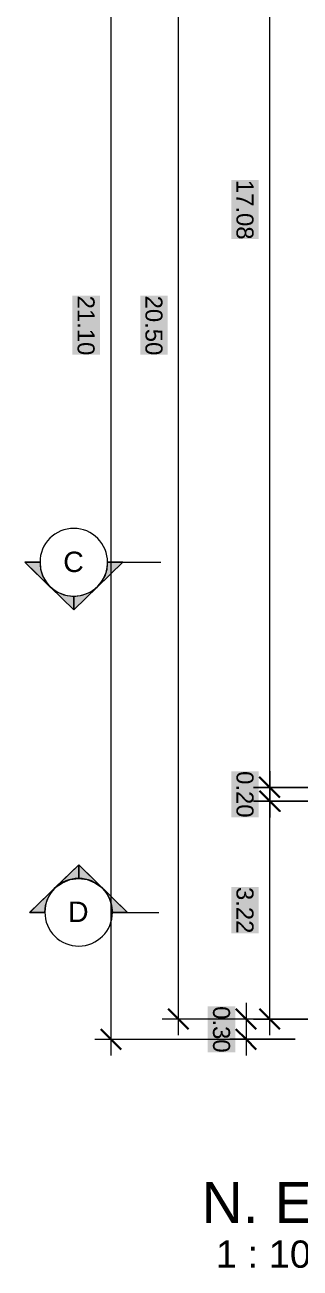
# Model space of a CAD drawing. Extents: x -187 to 52, y -9 to 65.
# Drawn here: x -180.35 to -176.28, y 25.8 to 44.15 of the extents above; entities that cross this region are included whole.
import ezdxf

# ---------------------------------------------------------------- set-up
doc = ezdxf.new("R2010")
doc.units = 0
doc.header["$MEASUREMENT"] = 0
doc.layers.add('PDF4_Geometría', color=7, linetype='Continuous')
doc.layers.add('PDF4_Texto', color=7, linetype='Continuous')
doc.layers.add('PDF4_Rellenos sólidos', color=7, linetype='Continuous', true_color=0xffffff)
doc.styles.add('PDF Arial', font='arial.ttf')

msp = doc.modelspace()

# ---------------------------------------------------------------- hatches: boundary and pattern name
at = {"layer": 'PDF4_Rellenos sólidos', "transparency": 33554559}
for points in [[(-177.302, 41.858), (-177.302, 40.987), (-176.896, 40.987), (-176.896, 41.858)], [(-179.649, 40.15), (-179.649, 39.278), (-179.243, 39.278), (-179.243, 40.15)], [(-178.647, 40.15), (-178.647, 39.278), (-178.241, 39.278), (-178.241, 40.15)], [(-177.302, 33.133), (-177.302, 32.453), (-176.896, 32.453), (-176.896, 33.133)], [(-177.302, 31.425), (-177.302, 30.744), (-176.896, 30.744), (-176.896, 31.425)], [(-177.649, 29.666), (-177.649, 28.985), (-177.243, 28.985), (-177.243, 29.666)]]:
    msp.add_hatch(color=256, dxfattribs=at).paths.add_polyline_path(points)
h = msp.add_hatch(color=7, dxfattribs=at)
h.paths.add_polyline_path([(-180.123, 36.166), (-180.123, 36.216), (-180.343, 36.216), (-180.165, 36.039), (-180.157, 36.035), (-179.987, 35.865), (-179.987, 35.874), (-180, 35.887), (-180.004, 35.887), (-180.004, 35.895), (-180.017, 35.908), (-180.021, 35.908), (-180.021, 35.916), (-180.034, 35.929), (-180.038, 35.929), (-180.038, 35.937), (-180.042, 35.937), (-180.042, 35.946), (-180.047, 35.946), (-180.047, 35.954), (-180.051, 35.959), (-180.055, 35.959), (-180.055, 35.967), (-180.059, 35.967), (-180.059, 35.975), (-180.064, 35.975), (-180.064, 35.984), (-180.068, 35.988), (-180.072, 35.988), (-180.072, 35.997), (-180.076, 35.997), (-180.076, 36.005), (-180.08, 36.005), (-180.08, 36.013), (-180.085, 36.018), (-180.089, 36.018), (-180.089, 36.035), (-180.093, 36.035), (-180.093, 36.047), (-180.097, 36.047), (-180.097, 36.06), (-180.102, 36.06), (-180.102, 36.077), (-180.106, 36.077), (-180.106, 36.09), (-180.11, 36.09), (-180.11, 36.102), (-180.114, 36.102), (-180.114, 36.115), (-180.119, 36.115), (-180.119, 36.166)])
h.paths.add_polyline_path([(-179.979, 35.857), (-179.975, 35.853), (-179.975, 35.857)])
h.paths.add_polyline_path([(-179.983, 35.861), (-179.979, 35.857), (-179.979, 35.861)])
h.paths.add_polyline_path([(-179.987, 35.865), (-179.983, 35.861), (-179.983, 35.865)])
h = msp.add_hatch(color=7, dxfattribs=at)
h.paths.add_polyline_path([(-179.268, 35.87), (-179.264, 35.865), (-179.264, 35.87)])
h.paths.add_polyline_path([(-179.273, 35.865), (-179.268, 35.861), (-179.268, 35.865)])
h.paths.add_polyline_path([(-179.277, 35.853), (-179.277, 35.857), (-179.281, 35.857)])
h.paths.add_polyline_path([(-179.277, 35.861), (-179.273, 35.857), (-179.273, 35.861)])
h.paths.add_polyline_path([(-179.26, 35.874), (-179.264, 35.874), (-179.26, 35.87)])
h.paths.add_polyline_path([(-179.129, 36.216), (-179.133, 36.17), (-179.137, 36.119), (-179.142, 36.102), (-179.15, 36.077), (-179.154, 36.06), (-179.167, 36.022), (-179.18, 35.997), (-179.184, 35.992), (-179.197, 35.967), (-179.201, 35.963), (-179.214, 35.937), (-179.218, 35.933), (-179.222, 35.925), (-179.239, 35.908), (-179.243, 35.899), (-179.26, 35.882), (-179.26, 35.874), (-179.159, 35.975), (-179.15, 35.98), (-179.032, 36.098), (-179.023, 36.102), (-178.909, 36.216)])
h = msp.add_hatch(color=7, dxfattribs=at)
h.paths.add_polyline_path([(-179.949, 35.836), (-179.949, 35.84), (-179.954, 35.84)])
h.paths.add_polyline_path([(-179.628, 35.717), (-179.717, 35.73), (-179.751, 35.734), (-179.759, 35.739), (-179.772, 35.743), (-179.78, 35.747), (-179.793, 35.751), (-179.801, 35.756), (-179.814, 35.76), (-179.822, 35.764), (-179.835, 35.768), (-179.844, 35.772), (-179.869, 35.781), (-179.877, 35.789), (-179.886, 35.794), (-179.89, 35.798), (-179.899, 35.802), (-179.907, 35.81), (-179.916, 35.815), (-179.92, 35.819), (-179.928, 35.823), (-179.937, 35.832), (-179.945, 35.832), (-179.801, 35.688), (-179.793, 35.684), (-179.628, 35.519)])
h.paths.add_polyline_path([(-179.949, 35.836), (-179.945, 35.832), (-179.945, 35.836)])
h = msp.add_hatch(color=7, dxfattribs=at)
h.paths.add_polyline_path([(-179.307, 35.836), (-179.302, 35.832), (-179.302, 35.836)])
h.paths.add_polyline_path([(-179.302, 35.84), (-179.298, 35.836), (-179.298, 35.84)])
h.paths.add_polyline_path([(-179.594, 35.722), (-179.628, 35.717), (-179.628, 35.519), (-179.619, 35.523), (-179.459, 35.684), (-179.45, 35.688), (-179.307, 35.832), (-179.315, 35.832), (-179.323, 35.823), (-179.332, 35.819), (-179.336, 35.815), (-179.345, 35.81), (-179.353, 35.802), (-179.362, 35.798), (-179.366, 35.794), (-179.374, 35.789), (-179.378, 35.785), (-179.395, 35.777), (-179.408, 35.772), (-179.416, 35.768), (-179.429, 35.764), (-179.438, 35.76), (-179.45, 35.756), (-179.459, 35.751), (-179.471, 35.747), (-179.48, 35.743), (-179.505, 35.734)])
h = msp.add_hatch(color=7, dxfattribs=at)
h.paths.add_polyline_path([(-179.882, 31.438), (-179.877, 31.433), (-179.877, 31.438)])
h.paths.add_polyline_path([(-179.586, 31.552), (-179.556, 31.552), (-179.556, 31.751), (-179.56, 31.751), (-179.666, 31.645), (-179.674, 31.641), (-179.78, 31.535), (-179.789, 31.531), (-179.877, 31.442), (-179.869, 31.438), (-179.869, 31.442), (-179.865, 31.446), (-179.856, 31.45), (-179.852, 31.455), (-179.844, 31.459), (-179.839, 31.463), (-179.831, 31.467), (-179.827, 31.471), (-179.818, 31.476), (-179.814, 31.48), (-179.806, 31.484), (-179.797, 31.493), (-179.784, 31.497), (-179.776, 31.501), (-179.763, 31.505), (-179.755, 31.51), (-179.742, 31.514), (-179.734, 31.518), (-179.721, 31.522), (-179.713, 31.526), (-179.7, 31.531), (-179.683, 31.539), (-179.649, 31.543), (-179.619, 31.548)])
h.paths.add_polyline_path([(-179.882, 31.429), (-179.882, 31.433), (-179.886, 31.433)])
h = msp.add_hatch(color=7, dxfattribs=at)
h.paths.add_polyline_path([(-179.387, 31.59), (-179.548, 31.751), (-179.556, 31.751), (-179.556, 31.552), (-179.522, 31.552), (-179.433, 31.539), (-179.408, 31.531), (-179.4, 31.526), (-179.387, 31.522), (-179.378, 31.518), (-179.366, 31.514), (-179.357, 31.51), (-179.345, 31.505), (-179.336, 31.501), (-179.323, 31.497), (-179.307, 31.488), (-179.302, 31.484), (-179.294, 31.48), (-179.29, 31.476), (-179.281, 31.471), (-179.273, 31.463), (-179.264, 31.459), (-179.26, 31.455), (-179.252, 31.45), (-179.243, 31.442), (-179.235, 31.438), (-179.235, 31.442), (-179.378, 31.586)])
h.paths.add_polyline_path([(-179.23, 31.433), (-179.226, 31.429), (-179.226, 31.433)])
h.paths.add_polyline_path([(-179.235, 31.438), (-179.23, 31.433), (-179.23, 31.438)])
h = msp.add_hatch(color=7, dxfattribs=at)
h.paths.add_polyline_path([(-179.916, 31.408), (-179.911, 31.404), (-179.911, 31.408)])
h.paths.add_polyline_path([(-179.907, 31.416), (-179.903, 31.412), (-179.903, 31.416)])
h.paths.add_polyline_path([(-179.911, 31.412), (-179.907, 31.408), (-179.907, 31.412)])
h.paths.add_polyline_path([(-180.279, 31.053), (-180.055, 31.049), (-180.055, 31.053), (-180.047, 31.154), (-180.034, 31.192), (-180.03, 31.209), (-180.021, 31.235), (-180.017, 31.252), (-180.013, 31.256), (-180, 31.281), (-179.996, 31.285), (-179.983, 31.311), (-179.979, 31.315), (-179.966, 31.34), (-179.954, 31.353), (-179.949, 31.361), (-179.937, 31.374), (-179.932, 31.383), (-179.92, 31.395), (-179.916, 31.404), (-179.92, 31.404), (-180.085, 31.239), (-180.093, 31.235), (-180.271, 31.057)])
h = msp.add_hatch(color=7, dxfattribs=at)
h.paths.add_polyline_path([(-179.205, 31.412), (-179.205, 31.416), (-179.209, 31.416)])
h.paths.add_polyline_path([(-179.188, 31.395), (-179.188, 31.4), (-179.192, 31.4)])
h.paths.add_polyline_path([(-179.192, 31.4), (-179.192, 31.404), (-179.197, 31.404)])
h.paths.add_polyline_path([(-179.197, 31.404), (-179.197, 31.408), (-179.201, 31.408)])
h.paths.add_polyline_path([(-179.201, 31.408), (-179.201, 31.412), (-179.205, 31.412)])
h.paths.add_polyline_path([(-178.837, 31.053), (-179.019, 31.235), (-179.027, 31.239), (-179.184, 31.395), (-179.188, 31.395), (-179.188, 31.387), (-179.184, 31.387), (-179.167, 31.37), (-179.167, 31.361), (-179.163, 31.361), (-179.146, 31.345), (-179.146, 31.336), (-179.142, 31.336), (-179.137, 31.332), (-179.137, 31.323), (-179.133, 31.323), (-179.133, 31.315), (-179.129, 31.315), (-179.129, 31.307), (-179.125, 31.307), (-179.125, 31.298), (-179.12, 31.298), (-179.12, 31.29), (-179.116, 31.29), (-179.116, 31.281), (-179.112, 31.281), (-179.112, 31.273), (-179.108, 31.273), (-179.108, 31.264), (-179.104, 31.264), (-179.104, 31.256), (-179.099, 31.256), (-179.099, 31.247), (-179.095, 31.247), (-179.095, 31.235), (-179.091, 31.235), (-179.091, 31.222), (-179.087, 31.222), (-179.087, 31.209), (-179.082, 31.209), (-179.082, 31.192), (-179.078, 31.192), (-179.078, 31.18), (-179.074, 31.18), (-179.074, 31.167), (-179.07, 31.167), (-179.07, 31.15), (-179.065, 31.15), (-179.065, 31.116), (-179.061, 31.116), (-179.061, 31.082), (-179.057, 31.082), (-179.057, 31.049)])

# ---------------------------------------------------------------- linework, layer by layer
at = {"layer": 'PDF4_Geometría', "lineweight": 9}
for points in [[(-179.082, 50.494), (-179.082, 28.938)], [(-178.08, 29.238), (-178.08, 50.194)], [(-176.735, 32.656), (-176.735, 50.194)], [(-176.735, 33.133), (-176.735, 32.453)], [(-176.735, 29.238), (-176.735, 32.935)], [(-180.055, 31.049), (-180.283, 31.049), (-179.556, 31.751), (-178.833, 31.049), (-179.057, 31.049), (-178.372, 31.049)], [(-177.082, 29.716), (-177.082, 28.938)], [(-176.972, 29.475), (-176.735, 29.475), (-176.059, 29.475), (-178.08, 29.475), (-178.321, 29.475)], [(-176.059, 29.475), (-177.082, 29.475), (-177.323, 29.475)], [(-179.319, 29.179), (-179.082, 29.179), (-176.359, 29.179), (-177.082, 29.179), (-177.323, 29.179)]]:
    msp.add_lwpolyline(points, dxfattribs=at)
msp.add_lwpolyline([(-180.127, 36.216, 0.416317), (-179.628, 35.717, 0.413136), (-179.129, 36.216, 0.416317), (-179.628, 36.716, 0.419492), (-180.127, 36.216), (-180.351, 36.216), (-179.628, 35.514), (-178.905, 36.216), (-179.129, 36.216), (-178.342, 36.216)], format="xyb", dxfattribs=at)
for points in [[(-180.351, 36.216), (-180.127, 36.216), (-180.119, 36.115), (-180.089, 36.018), (-180.038, 35.929), (-179.975, 35.849)], [(-178.905, 36.216), (-179.285, 35.849), (-179.218, 35.929), (-179.167, 36.018), (-179.137, 36.115), (-179.129, 36.216)], [(-179.628, 35.713), (-179.628, 35.514), (-179.971, 35.849), (-179.869, 35.777), (-179.751, 35.73)], [(-179.628, 35.713), (-179.505, 35.73), (-179.387, 35.777), (-179.285, 35.849), (-179.628, 35.514)], [(-172.959, 32.892), (-176.735, 32.892), (-176.972, 32.892), (-176.735, 32.892)], [(-173.255, 32.694), (-176.735, 32.694), (-176.972, 32.694), (-176.735, 32.694)], [(-179.556, 31.552), (-179.556, 31.751), (-179.903, 31.416), (-179.797, 31.488), (-179.683, 31.535)], [(-179.556, 31.552), (-179.433, 31.535), (-179.315, 31.488), (-179.214, 31.416), (-179.556, 31.751)], [(-180.279, 31.049), (-180.055, 31.049), (-180.047, 31.15), (-180.017, 31.247), (-179.966, 31.336), (-179.903, 31.416)], [(-178.837, 31.049), (-179.214, 31.416), (-179.146, 31.336), (-179.099, 31.247), (-179.07, 31.15), (-179.057, 31.049)]]:
    msp.add_lwpolyline(points, close=True, dxfattribs=at)
at = {"layer": 'PDF4_Geometría', "lineweight": 35}
for points in [[(-176.583, 32.744), (-176.735, 32.892), (-176.883, 33.045), (-176.735, 32.892)], [(-176.883, 32.842), (-176.735, 32.694), (-176.583, 32.546), (-176.735, 32.694)]]:
    msp.add_lwpolyline(points, close=True, dxfattribs=at)
at = {"layer": 'PDF4_Geometría', "lineweight": 9}
msp.add_lwpolyline([(-179.556, 31.552, 0.419492), (-180.055, 31.053, 0.416317), (-179.556, 30.554, 0.413136), (-179.057, 31.053, 0.416317)], format="xyb", close=True, dxfattribs=at)
at = {"layer": 'PDF4_Geometría', "lineweight": 35}
for points in [[(-178.232, 29.628), (-178.08, 29.475), (-177.932, 29.327)], [(-176.934, 29.327), (-177.082, 29.475), (-177.234, 29.628)], [(-176.883, 29.628), (-176.735, 29.475), (-176.583, 29.327)], [(-178.93, 29.027), (-179.082, 29.179), (-179.23, 29.327)], [(-176.934, 29.027), (-177.082, 29.179), (-177.234, 29.327)]]:
    msp.add_lwpolyline(points, dxfattribs=at)

# ---------------------------------------------------------------- texts
at = {"layer": 'PDF4_Texto', "char_height": 0.252, "attachment_point": 7, "rotation": 270, "style": 'PDF Arial'}
for s, insert in [('17.08', (-177.229, 41.859)), ('21.10', (-179.576, 40.151)), ('20.50', (-178.574, 40.151)), ('0.20', (-177.229, 33.135)), ('3.22', (-177.229, 31.426)), ('0.30', (-177.576, 29.667))]:
    msp.add_mtext(s, dxfattribs=dict(at, insert=insert))
at = {"layer": 'PDF4_Texto', "attachment_point": 7, "style": 'PDF Arial'}
for s, insert, char_height in [('C', (-179.784, 36.068), 0.301), ('D', (-179.713, 30.909), 0.301), ('N. ENTRADA', (-177.742, 26.468), 0.6042), ('1 : 100', (-177.53, 25.802), 0.4021)]:
    msp.add_mtext(s, dxfattribs=dict(at, insert=insert, char_height=char_height))

doc.saveas('drawing.dxf')
